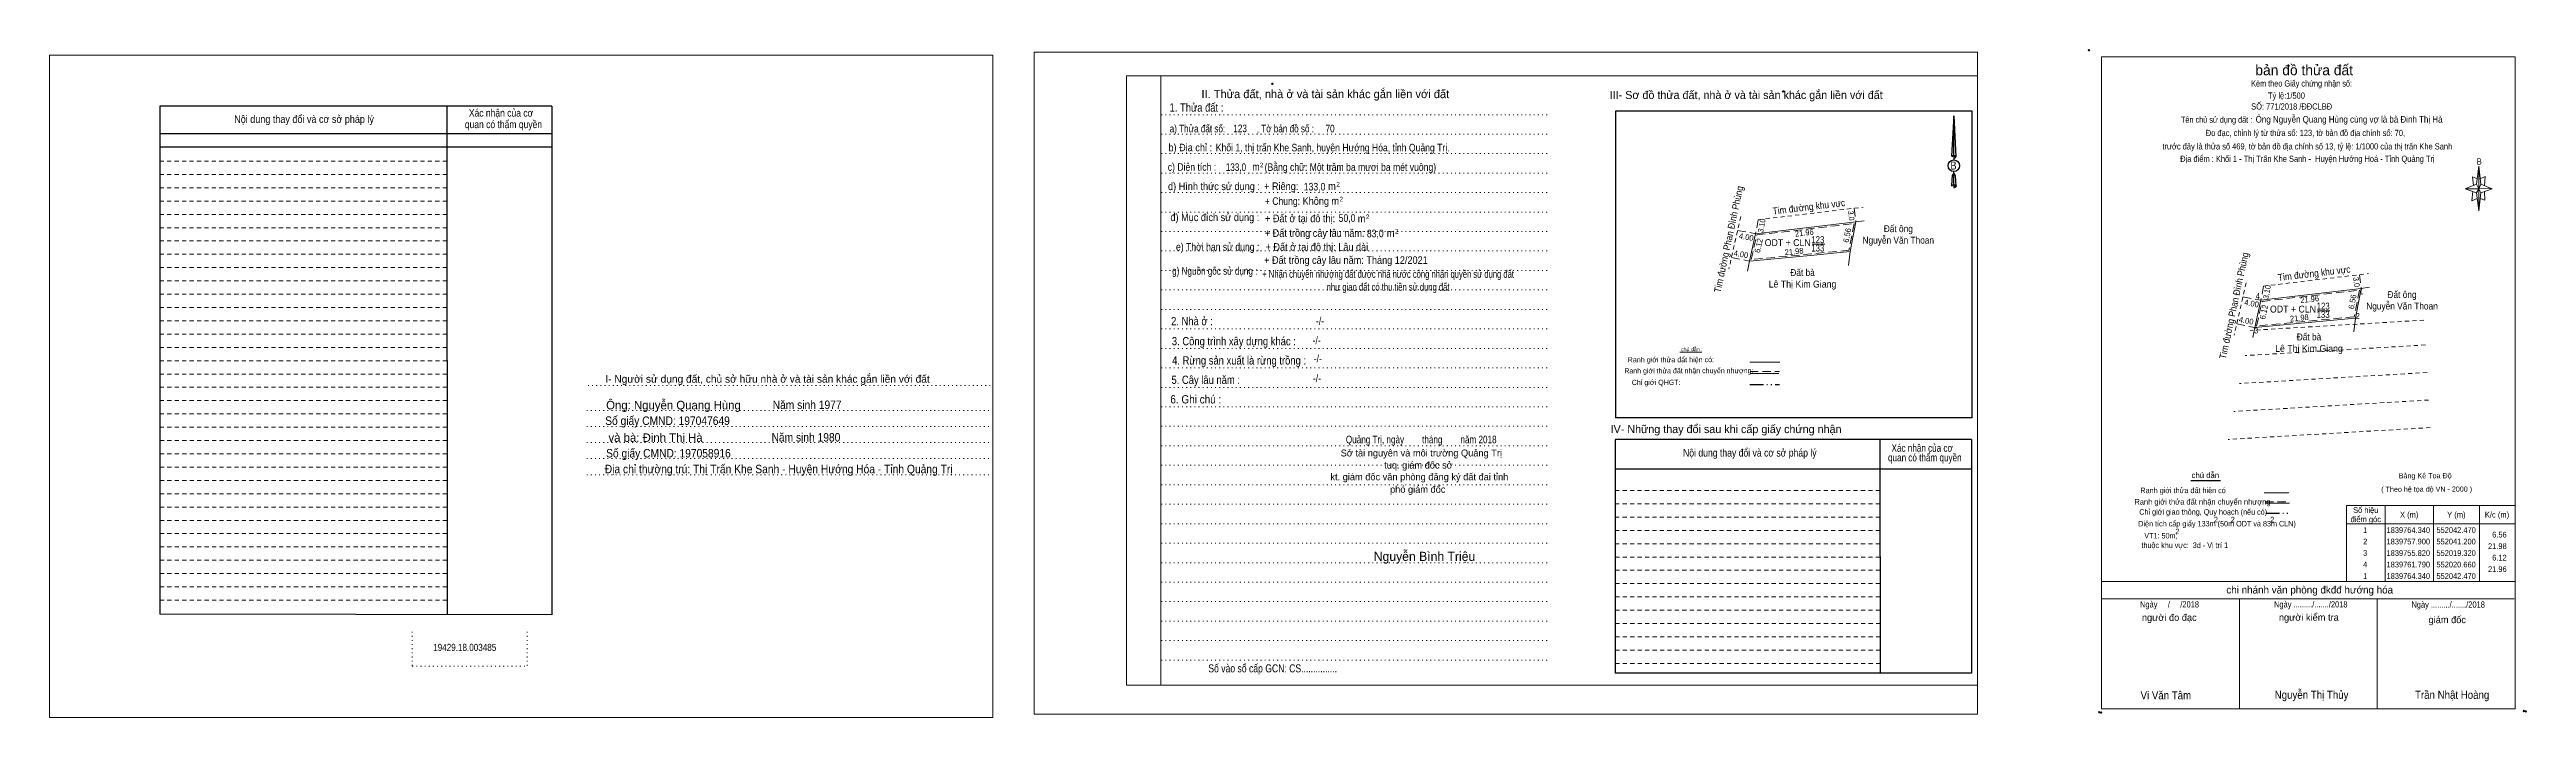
# Model space of a CAD drawing. Header units: metres. Extents: x 551166 to 552078, y 1839671 to 1839817.
# Drawn here: x 551540 to 552078, y 1839671 to 1839816 of the extents above; entities that cross this region are included whole.
import ezdxf
from ezdxf.enums import TextEntityAlignment as Align

# ---------------------------------------------------------------- set-up
doc = ezdxf.new("R2010")
doc.units = ezdxf.units.M
doc.header["$LTSCALE"] = 0.6
doc.header["$PDMODE"] = 32
doc.header["$PDSIZE"] = 0.3
for name, pattern in [('DASH_DOUBLE_DOT', [9.2, 5, -1.2, 0.3, -1.2, 0.3, -1.2]), ('DOTTED', [1.5, 0.3, -1.2]), ('MEDIUM_DASHED', [4.5, 3, -1.5]), ('SHORT_DASHED', [2.7, 1.5, -1.2])]:
    doc.linetypes.add(name, pattern=pattern)
for name, color, linetype, lineweight in [('1', 7, 'DOTTED', 13), ('10', 7, 'Continuous', 13), ('16', 7, 'Continuous', 25), ('18', 7, 'Continuous', 25), ('2', 7, 'SHORT_DASHED', 13), ('28', 7, 'Continuous', 25), ('5', 7, 'Continuous', 13), ('55', 7, 'Continuous', 13), ('63', 7, 'Continuous', 13)]:
    doc.layers.add(name, color=color, linetype=linetype, lineweight=lineweight)
doc.layers.add('34', color=7, linetype='Continuous')
doc.layers.add('62', color=7, linetype='Continuous')

msp = doc.modelspace()

# ---------------------------------------------------------------- linework, layer by layer
at = {"layer": '1', "linetype": 'Continuous'}
for p, q in [((551773.92, 1839810.54), (551959.02, 1839810.54)), ((551773.92, 1839810.54), (551773.92, 1839678.04)), ((551959.02, 1839810.54), (551959.02, 1839676.92)), ((551773.92, 1839678.04), (551959.02, 1839678.04))]:
    msp.add_line(p, q, dxfattribs=at)
at = {"layer": '1'}
for p, q in [((551781.42, 1839810.54), (551781.42, 1839678.04)), ((551781.42, 1839810.54), (551781.42, 1839678.04)), ((551781.5, 1839802.12), (551866.04, 1839802.12)), ((551781.5, 1839797.9), (551866.04, 1839797.9)), ((551781.5, 1839793.66), (551866.04, 1839793.66)), ((551781.5, 1839789.42), (551866.04, 1839789.42)), ((551781.5, 1839785.18), (551866.04, 1839785.18)), ((551781.5, 1839780.94), (551866.04, 1839780.94)), ((551781.5, 1839776.72), (551866.04, 1839776.72)), ((551781.5, 1839772.48), (551866.04, 1839772.48)), ((551781.5, 1839768.24), (551866.04, 1839768.24)), ((551781.5, 1839764), (551866.04, 1839764)), ((551781.5, 1839759.78), (551866.04, 1839759.78)), ((551781.5, 1839755.54), (551866.04, 1839755.54)), ((551781.5, 1839751.3), (551866.04, 1839751.3)), ((551781.5, 1839747.06), (551866.04, 1839747.06)), ((551656.8, 1839743.22), (551744.86, 1839743.22)), ((551781.5, 1839742.82), (551866.04, 1839742.82)), ((551656.52, 1839737.82), (551744.56, 1839737.82)), ((551781.5, 1839738.6), (551866.04, 1839738.6)), ((551656.52, 1839734.32), (551744.56, 1839734.32)), ((551656.52, 1839730.82), (551744.56, 1839730.82)), ((551781.5, 1839734.36), (551866.04, 1839734.36)), ((551656.52, 1839727.32), (551744.56, 1839727.32)), ((551781.5, 1839730.12), (551866.04, 1839730.12)), ((551781.5, 1839725.9), (551866.04, 1839725.9)), ((551656.52, 1839723.82), (551744.56, 1839723.82)), ((551781.5, 1839721.66), (551866.04, 1839721.66)), ((551781.5, 1839717.4), (551866.04, 1839717.4)), ((551781.5, 1839713.18), (551866.04, 1839713.18)), ((551781.5, 1839708.96), (551866.04, 1839708.96)), ((551781.5, 1839704.7), (551866.04, 1839704.7)), ((551781.5, 1839700.46), (551866.04, 1839700.46)), ((551781.5, 1839696.24), (551866.04, 1839696.24)), ((551618.58, 1839689.68), (551618.58, 1839682.18)), ((551643.56, 1839689.68), (551643.56, 1839682.18)), ((551781.5, 1839692), (551866.04, 1839692)), ((551781.5, 1839687.76), (551866.04, 1839687.76)), ((551618.58, 1839682.18), (551643.56, 1839682.18)), ((551781.5, 1839683.52), (551866.04, 1839683.52))]:
    msp.add_line(p, q, dxfattribs=at)
at = {"layer": '1', "linetype": 'Continuous'}
for points in [[(551539.68, 1839671.04), (551744.88, 1839671.04), (551744.88, 1839815.04), (551539.68, 1839815.04)], [(551539.68, 1839815.04), (551744.88, 1839815.04), (551744.88, 1839671.04), (551539.68, 1839671.04)], [(551539.68, 1839671.04), (551744.88, 1839671.04), (551744.88, 1839815.04), (551539.68, 1839815.04)], [(551753.82, 1839671.74), (551959.02, 1839671.74), (551959.02, 1839815.74), (551753.82, 1839815.74)], [(551781.42, 1839810.54), (551959.02, 1839810.54), (551959.02, 1839678.04), (551781.42, 1839678.04)]]:
    msp.add_lwpolyline(points, close=True, dxfattribs=at)
at = {"layer": '10', "linetype": 'SHORT_DASHED'}
for p, q in [((551907.51, 1839779.98), (551904.96, 1839768.61)), ((551911.32, 1839779.29), (551934.17, 1839782.01)), ((552017.41, 1839765.53), (552014.86, 1839754.16)), ((552021.22, 1839764.84), (552044.07, 1839767.56)), ((552056.11, 1839757.44), (552018.34, 1839755.21)), ((552056.43, 1839752.05), (552017.23, 1839749.74)), ((552056.78, 1839746.06), (552016, 1839743.66)), ((552057.13, 1839740.07), (552014.78, 1839737.58)), ((552057.48, 1839734.08), (552013.55, 1839731.5))]:
    msp.add_line(p, q, dxfattribs=at)
at = {"layer": '10', "linetype": 'MEDIUM_DASHED'}
for p, q in [((551911.32, 1839779.29), (551910.76, 1839776.24)), ((551932.17, 1839781.77), (551932.57, 1839778.79)), ((551906.83, 1839776.96), (551910.76, 1839776.24)), ((551905.51, 1839771.08), (551909.42, 1839770.27)), ((552021.22, 1839764.84), (552020.66, 1839761.79)), ((552042.07, 1839767.32), (552042.47, 1839764.34)), ((552016.73, 1839762.51), (552020.66, 1839761.79)), ((552015.41, 1839756.63), (552019.32, 1839755.82))]:
    msp.add_line(p, q, dxfattribs=at)
at = {"layer": '10'}
for p, q in [((551910.76, 1839776.24), (551909.42, 1839770.27)), ((551932.57, 1839778.79), (551910.76, 1839776.24)), ((551923.05, 1839773.95), (551925.77, 1839773.95)), ((551932.57, 1839778.79), (551931.3, 1839772.35)), ((551932.57, 1839778.79), (551934.36, 1839779.03)), ((551908.98, 1839768.13), (551909.42, 1839770.27)), ((551931.3, 1839772.35), (551930.96, 1839769.36)), ((552042.47, 1839764.34), (552020.66, 1839761.79)), ((552042.47, 1839764.34), (552041.2, 1839757.9)), ((552042.47, 1839764.34), (552044.26, 1839764.58)), ((552020.66, 1839761.79), (552019.32, 1839755.82)), ((552032.95, 1839759.5), (552035.67, 1839759.5)), ((552041.2, 1839757.9), (552040.86, 1839754.91)), ((552018.88, 1839753.68), (552019.32, 1839755.82))]:
    msp.add_line(p, q, dxfattribs=at)
at = {"layer": '10', "linetype": 'MEDIUM_DASHED'}
for points in [[(551932.2, 1839778.44), (551931.05, 1839772.63), (551909.8, 1839770.61), (551911.01, 1839775.97)], [(552042.1, 1839763.99), (552040.95, 1839758.18), (552019.7, 1839756.16), (552020.91, 1839761.52)]]:
    msp.add_lwpolyline(points, close=True, dxfattribs=at)
at = {"layer": '10'}
for points in [[(551909.42, 1839770.27), (551923.4, 1839771.57), (551931.3, 1839772.35)], [(552019.32, 1839755.82), (552033.3, 1839757.12), (552041.2, 1839757.9)]]:
    msp.add_lwpolyline(points, dxfattribs=at)
at = {"layer": '16'}
msp.add_line((552011.84, 1839722.52), (552005.4, 1839722.52), dxfattribs=at)
at = {"layer": '18'}
for p, q in [((551953.84, 1839801.84), (551954.3, 1839792.98)), ((551953.84, 1839801.84), (551954.3, 1839792.98)), ((551953.84, 1839801.84), (551954.3, 1839792.98)), ((551953.46, 1839794.38), (551953.38, 1839793)), ((551953.84, 1839793.28), (551953.84, 1839792.94)), ((551953.84, 1839792.94), (551953.84, 1839792.68)), ((551953.84, 1839792.68), (551953.84, 1839792.34)), ((551953.84, 1839792.68), (551953.84, 1839792.34)), ((551953.84, 1839792.68), (551953.84, 1839792.34)), ((551954.3, 1839792.98), (551954.3, 1839793)), ((551953.84, 1839789.38), (551953.84, 1839789.78)), ((551953.84, 1839789.38), (551953.84, 1839789.78)), ((551953.84, 1839789.38), (551953.84, 1839789.78)), ((551953.84, 1839789.38), (551954.18, 1839788.88)), ((551953.84, 1839789.38), (551954.18, 1839788.88)), ((551953.84, 1839789.38), (551954.18, 1839788.88)), ((551953.84, 1839786.88), (551953.84, 1839786.54)), ((551953.84, 1839786.54), (551953.84, 1839786.28)), ((551954.18, 1839788.88), (551954.3, 1839786.58)), ((551954.18, 1839788.88), (551954.3, 1839786.58)), ((551954.18, 1839788.88), (551954.3, 1839786.58))]:
    msp.add_line(p, q, dxfattribs=at)
for points in [[(551953.84, 1839793.28), (551953.84, 1839801.84), (551953.46, 1839794.38)], [(551953.84, 1839786.88), (551953.84, 1839789.38), (551953.5, 1839788.88), (551953.46, 1839787.94), (551953.38, 1839786.58)]]:
    msp.add_lwpolyline(points, dxfattribs=at)
msp.add_ellipse((551953.8536, 1839791.0347), major_axis=(0, 1.258), ratio=0.983453, dxfattribs=at)
for centre, start_param, end_param in [((551953.854, 1839792.9732), 1.57079633, 3.07445202), ((551953.854, 1839792.9732), 0.06714063, 1.57079633), ((551953.854, 1839792.9732), 4.71238898, 6.28318531), ((551953.854, 1839786.5527), 2.49106941, 3.07427841), ((551953.854, 1839786.5527), 1.57079633, 2.49106941), ((551953.854, 1839786.5527), 0.06714063, 1.57079633), ((551953.854, 1839786.5527), 4.71238898, 6.28318531)]:
    msp.add_ellipse(centre, major_axis=(0.4535, 0), ratio=0.655448, start_param=start_param, end_param=end_param, dxfattribs=at)
msp.add_point((551954.3, 1839786.58), dxfattribs=at)
at = {"layer": '2', "linetype": 'Continuous', "lineweight": 25}
for p, q in [((551648.94, 1839804), (551563.68, 1839804)), ((551563.68, 1839804), (551563.68, 1839693.48)), ((551626.1, 1839804), (551626.14, 1839693.4)), ((551648.94, 1839797.96), (551563.78, 1839797.96)), ((551648.94, 1839795.08), (551563.78, 1839795.08))]:
    msp.add_line(p, q, dxfattribs=at)
at = {"layer": '2'}
for p, q in [((551626.1, 1839792), (551563.66, 1839792)), ((551626.1, 1839789.12), (551563.66, 1839789.12)), ((551626.1, 1839789.12), (551563.68, 1839789.12)), ((551626.1, 1839786.22), (551563.68, 1839786.22)), ((551626.1, 1839783.32), (551563.68, 1839783.32)), ((551626.1, 1839780.44), (551563.68, 1839780.44)), ((551626.1, 1839777.54), (551563.68, 1839777.54)), ((551626.1, 1839774.66), (551563.68, 1839774.66)), ((551626.12, 1839771.76), (551563.68, 1839771.76)), ((551626.12, 1839768.86), (551563.68, 1839768.86)), ((551626.12, 1839765.98), (551563.68, 1839765.98)), ((551626.12, 1839763.08), (551563.68, 1839763.08)), ((551626.12, 1839760.18), (551563.68, 1839760.18)), ((551626.12, 1839757.3), (551563.68, 1839757.3)), ((551626.12, 1839754.4), (551563.68, 1839754.4)), ((551626.12, 1839751.52), (551563.68, 1839751.52)), ((551626.12, 1839748.62), (551563.68, 1839748.62)), ((551626.12, 1839745.72), (551563.68, 1839745.72)), ((551626.12, 1839742.84), (551563.68, 1839742.84)), ((551626.12, 1839739.94), (551563.68, 1839739.94)), ((551626.12, 1839737.04), (551563.68, 1839737.04)), ((551626.12, 1839734.16), (551563.68, 1839734.16)), ((551626.14, 1839731.26), (551563.68, 1839731.26)), ((551626.14, 1839728.36), (551563.68, 1839728.36)), ((551626.14, 1839725.48), (551563.68, 1839725.48)), ((551626.14, 1839722.58), (551563.68, 1839722.58)), ((551626.14, 1839719.7), (551563.68, 1839719.7)), ((551626.14, 1839716.8), (551563.68, 1839716.8)), ((551937.8, 1839717.5), (551880.22, 1839717.5)), ((551937.8, 1839714.6), (551880.22, 1839714.6)), ((551626.14, 1839713.9), (551563.68, 1839713.9)), ((551626.14, 1839711.02), (551563.68, 1839711.02)), ((551937.8, 1839711.7), (551880.22, 1839711.7)), ((551626.14, 1839708.12), (551563.68, 1839708.12)), ((551626.14, 1839705.22), (551563.68, 1839705.22)), ((551937.8, 1839708.82), (551880.22, 1839708.82)), ((551937.82, 1839705.92), (551880.22, 1839705.92)), ((551626.14, 1839702.34), (551563.68, 1839702.34)), ((551626.14, 1839699.44), (551563.68, 1839699.44)), ((551937.82, 1839703.04), (551880.22, 1839703.04)), ((551937.82, 1839700.14), (551880.22, 1839700.14)), ((551626.14, 1839696.56), (551563.68, 1839696.56)), ((551937.82, 1839697.24), (551880.22, 1839697.24)), ((551937.82, 1839694.36), (551880.22, 1839694.36)), ((551937.84, 1839691.46), (551880.22, 1839691.46)), ((551937.84, 1839688.56), (551880.22, 1839688.56)), ((551937.84, 1839685.68), (551880.22, 1839685.68)), ((551937.84, 1839682.78), (551880.22, 1839682.78))]:
    msp.add_line(p, q, dxfattribs=at)
at = {"layer": '2', "linetype": 'Continuous', "lineweight": 25}
msp.add_lwpolyline([(551648.94, 1839804), (551648.9, 1839693.36), (551563.68, 1839693.48)], dxfattribs=at)
at = {"layer": '28'}
for p, q in [((551880.3, 1839802.86), (551880.3, 1839736.22)), ((551957.82, 1839736.22), (551880.3, 1839736.22)), ((551937.8, 1839731.52), (551937.84, 1839680.64)), ((551957.74, 1839731.52), (551957.7, 1839680.64)), ((551957.74, 1839725.06), (551880.22, 1839725.06)), ((551957.7, 1839680.64), (551880.22, 1839680.64))]:
    msp.add_line(p, q, dxfattribs=at)
at = {"layer": '28', "linetype": 'SHORT_DASHED', "lineweight": 13}
msp.add_line((551937.8, 1839720.38), (551880.22, 1839720.38), dxfattribs=at)
at = {"layer": '28'}
for points in [[(551957.82, 1839736.22), (551957.82, 1839802.86), (551880.3, 1839802.86)], [(551957.74, 1839731.52), (551880.22, 1839731.52), (551880.22, 1839680.64)]]:
    msp.add_lwpolyline(points, dxfattribs=at)
msp.add_point((551916.76, 1839807.18), dxfattribs=at)
at = {"layer": '5'}
for p, q in [((552067.56, 1839787), (552068.06, 1839790.9)), ((552067.56, 1839785.1), (552065.06, 1839786)), ((552068.46, 1839785.1), (552068.06, 1839781.2)), ((552068.46, 1839787), (552070.96, 1839786)), ((552069.26, 1839785.4), (552069.36, 1839783.5)), ((552069.36, 1839783.5), (552068.36, 1839783.9)), ((552021.38, 1839719.86), (552026.76, 1839719.86)), ((552021.58, 1839717.62), (552026.86, 1839717.62)), ((551985.96, 1839700.64), (552075.96, 1839700.64)), ((551985.96, 1839696.84), (552075.76, 1839696.84)), ((551985.96, 1839696.84), (552075.76, 1839696.84)), ((551985.96, 1839696.84), (552075.76, 1839696.84)), ((552015.96, 1839672.94), (552015.96, 1839696.84)), ((552045.96, 1839672.94), (552045.96, 1839696.84))]:
    msp.add_line(p, q, dxfattribs=at)
at = {"layer": '5', "linetype": 'MEDIUM_DASHED'}
msp.add_line((552021.58, 1839717.94), (552027.02, 1839717.94), dxfattribs=at)
at = {"layer": '5', "linetype": 'DASH_DOUBLE_DOT', "lineweight": 25}
msp.add_line((552021.7, 1839715.48), (552026.92, 1839715.48), dxfattribs=at)
at = {"layer": '5'}
for points in [[(551985.96, 1839814.74), (552075.96, 1839814.74), (552075.96, 1839672.94), (551985.96, 1839672.94)], [(552068.06, 1839790.9), (552068.46, 1839787), (552068.06, 1839786)], [(552068.06, 1839786), (552065.06, 1839786), (552067.56, 1839787), (552068.46, 1839785.1), (552070.96, 1839786), (552068.06, 1839786.1)], [(552068.06, 1839786), (552068.06, 1839781.2), (552067.56, 1839785.1)]]:
    msp.add_lwpolyline(points, close=True, dxfattribs=at)
for points in [[(552068.06, 1839786), (552067.56, 1839787), (552065.06, 1839786)], [(552066.76, 1839785.4), (552066.56, 1839783.4), (552067.66, 1839783.9)], [(552067.76, 1839788.2), (552066.66, 1839788.6), (552066.86, 1839786.7)], [(552068.06, 1839786), (552068.46, 1839785.1), (552070.96, 1839786)], [(552068.36, 1839788.2), (552069.46, 1839788.7), (552069.26, 1839786.7)], [(552075.96, 1839672.94), (551985.96, 1839672.94), (551985.96, 1839696.84)]]:
    msp.add_lwpolyline(points, dxfattribs=at)
for p in [(551983.26, 1839816.14), (551805.64, 1839808.84), (551985.48, 1839672.16), (551985.88, 1839672.1), (552077.86, 1839672.44), (552078.26, 1839672.36)]:
    msp.add_point(p, dxfattribs=at)
at = {"layer": '55'}
for p, q in [((551894.28, 1839750.48), (551899.02, 1839750.46)), ((551909.5, 1839748.32), (551916, 1839748.32)), ((551909.56, 1839745.84), (551915.8, 1839745.84)), ((551909.56, 1839745.84), (551915.8, 1839745.84))]:
    msp.add_line(p, q, dxfattribs=at)
at = {"layer": '55', "linetype": 'DASH_DOUBLE_DOT', "lineweight": 25}
msp.add_line((551909.46, 1839743.46), (551915.96, 1839743.46), dxfattribs=at)
at = {"layer": '55', "linetype": 'MEDIUM_DASHED'}
msp.add_line((551909.54, 1839746.28), (551915.94, 1839746.28), dxfattribs=at)
at = {"layer": '63'}
for p, q in [((552047.66, 1839717.14), (552047.66, 1839700.64)), ((552058.16, 1839717.14), (552058.16, 1839700.64)), ((552068.16, 1839717.14), (552068.16, 1839700.64)), ((552039.26, 1839713.14), (552075.96, 1839713.14))]:
    msp.add_line(p, q, dxfattribs=at)
msp.add_lwpolyline([(552039.26, 1839717.14), (552075.96, 1839717.14), (552075.96, 1839700.64), (552039.26, 1839700.64)], close=True, dxfattribs=at)

# ---------------------------------------------------------------- texts
at = {"layer": '10'}
for s, height, rotation, width, p in [('Tim đường Phan Đình Phùng', 1.5, 77.865, 0.9, (551905.6112, 1839774.8873)), ('3.10', 1.2, 79.596, 0.95, (551912.6538, 1839777.8966)), ('Tim đường khu vực', 1.5, 6.785, 0.9, (551922.4214, 1839781.3316)), ('3.0', 1.2, 277.645, 0.9, (551930.9476, 1839780.0948)), ('4.00', 1.25, 349.618, 0.95, (551908.6174, 1839774.9157)), ('6.12', 1.25, 77.349, 0.95, (551912.0074, 1839773.5231)), ('21.96', 1.25, 6.669, 0.9, (551921.4074, 1839775.8083)), ('6.56', 1.25, 78.844, 0.95, (551931.2646, 1839775.7741)), ('4.00', 1.25, 349.618, 0.95, (551907.4474, 1839771.1757)), ('21.98', 1.25, 5.43, 0.9, (551919.1709, 1839771.755)), ('Tim đường Phan Đình Phùng', 1.5, 77.865, 0.9, (552015.5112, 1839760.4373)), ('Tim đường khu vực', 1.5, 6.785, 0.9, (552032.3214, 1839766.8816)), ('3.10', 1.2, 79.596, 0.95, (552022.5538, 1839763.4466)), ('3.0', 1.2, 277.645, 0.9, (552040.8476, 1839765.6448)), ('4.00', 1.25, 349.618, 0.95, (552017.3474, 1839756.7257)), ('4.00', 1.25, 349.618, 0.95, (552018.5174, 1839760.4657)), ('6.12', 1.25, 77.349, 0.95, (552021.9074, 1839759.0731)), ('21.98', 1.25, 5.43, 0.9, (552029.0709, 1839757.305)), ('21.96', 1.25, 6.669, 0.9, (552031.3074, 1839761.3583)), ('6.56', 1.25, 78.844, 0.95, (552041.1646, 1839761.3241))]:
    msp.add_text(s, height=height, rotation=rotation, dxfattribs=dict(at, width=width)).set_placement(p, align=Align.CENTER)
for s, width, p in [('ODT + CLN', 0.95, (551917.73, 1839773.55)), ('133', 0.85, (551924.275, 1839772.37)), ('123', 0.85, (551924.285, 1839774.19)), ('ODT + CLN', 0.95, (552027.63, 1839759.1)), ('133', 0.85, (552034.175, 1839757.92)), ('123', 0.85, (552034.185, 1839759.74))]:
    msp.add_text(s, height=1.5, dxfattribs=dict(at, width=width)).set_placement(p, align=Align.CENTER)
for s, width, p in [(' 4', 0.85, (552020.42, 1839762.06)), (' 1', 0.75, (552043.01, 1839763.08)), (' 2', 0.85, (552042.17, 1839757.74)), (' 3', 0.8, (552020.06, 1839754.56))]:
    msp.add_text(s, height=1.25, dxfattribs=dict(at, width=width)).set_placement(p, align=Align.RIGHT)
at = {"layer": '16', "width": 0.8}
for p in [(552010.875, 1839713.47), (552014.535, 1839713.47), (552023.115, 1839713.47), (552002.495, 1839710.9)]:
    msp.add_text('2', height=1.2, dxfattribs=at).set_placement(p, align=Align.CENTER)
at = {"layer": '18'}
for s, height, p in [('II. Thửa đất, nhà ở và tài sản khác gắn liền với đất', 1.8, (551817.16, 1839805.72)), ('Sở tài nguyên và môi trường Quảng Trị', 1.5, (551838.05, 1839727.8)), ('tuq. giám đốc sở', 1.5, (551837.42, 1839725.17)), ('kt. giám đốc văn phòng đăng ký đất đai tỉnh', 1.5, (551837.615, 1839722.62)), ('phó giám đốc', 1.5, (551837.265, 1839719.89)), ('Nguyễn Bình Triệu', 1.98, (551838.735, 1839705.08))]:
    msp.add_text(s, height=height, dxfattribs=at).set_placement(p, align=Align.CENTER)
for s, height, width, p in [('1. Thửa đất :', 1.8, 0.85, (551789.135, 1839802.78)), ('b) Địa chỉ : ', 1.65, 0.9, (551788.06, 1839794.16)), ('a) Thửa đất số:              , Tờ bản đồ số : ', 1.65, 0.8, (551799.25, 1839798.28)), (' Khối 1, thị trấn Khe Sanh, huyện Hướng Hóa, tỉnh Quảng Trị.', 1.65, 0.85, (551818.505, 1839794.14)), ('123', 1.65, 0.8, (551798.635, 1839798.32)), ('70', 1.65, 0.8, (551818.195, 1839798.28)), ('c) Diện tích :                                                   ', 1.65, 0.85, (551801.445, 1839789.92)), ('133,0', 1.65, 0.8, (551797.725, 1839789.88)), (' m', 1.65, 0.85, (551801.825, 1839789.96)), ('2', 1, 0.75, (551803.315, 1839790.68)), ('(Bằng chữ: Một trăm ba mươi ba mét vuông)', 1.65, 0.85, (551822.61, 1839789.9)), ('B', 1.728, 0.85, (551953.785, 1839790.2)), ('d) Hình thức sử dụng :', 1.65, 0.9, (551792.945, 1839785.72)), ('+ Riêng: ', 1.65, 0.9, (551807.845, 1839785.74)), ('133,0', 1.65, 0.85, (551814.825, 1839785.64)), (' m', 1.65, 0.9, (551818.335, 1839785.78)), ('2', 1, 0.8, (551819.95, 1839786.5)), ('đ) Mục đích sử dụng :', 1.65, 0.9, (551793.135, 1839778.98)), ('       + Chung:', 1.65, 0.85, (551806.01, 1839782.5)), ('+ Đất ở tại đô thị:', 1.65, 0.9, (551811.665, 1839778.74)), ('Không', 1.65, 0.9, (551815.09, 1839782.53)), (' m', 1.65, 0.9, (551819.035, 1839782.55)), ('50,0', 1.65, 0.85, (551821.895, 1839778.82)), ('2', 1, 0.8, (551820.63, 1839783.27)), (' m', 1.65, 0.9, (551824.765, 1839778.71)), ('2', 1, 0.8, (551826.38, 1839779.43)), ('e) Thời hạn sử dụng :', 1.65, 0.85, (551793.745, 1839772.56)), ('+ Đất trồng cây lâu năm:', 1.65, 0.9, (551814.845, 1839775.56)), ('+ Đất ở tại đô thị: Lâu dài', 1.65, 0.9, (551815.32, 1839772.54)), ('83,0', 1.65, 0.85, (551828.025, 1839775.47)), (' m', 1.65, 0.9, (551831.095, 1839775.56)), ('2', 1, 0.8, (551832.71, 1839776.28)), ('g) Nguồn gốc sử dụng :', 1.65, 0.8, (551793.12, 1839767.33)), ('+ Nhận chuyển nhượng đất được nhà nước công nhận quyền sử dụng đất', 1.65, 0.75, (551830.82, 1839766.65)), ('+ Đất trồng cây lâu năm: Tháng 12/2021', 1.65, 0.9, (551821.645, 1839769.68)), ('như giao đất có thu tiền sử dụng đất', 1.65, 0.75, (551830.815, 1839763.83)), ('2. Nhà ở :', 1.8, 0.85, (551788.155, 1839756.33)), ('3. Công trình xây dựng khác :', 1.8, 0.85, (551797.27, 1839751.97)), ('4. Rừng sản xuất là rừng trồng :', 1.8, 0.85, (551798.405, 1839747.79)), ('5. Cây lâu năm :', 1.8, 0.85, (551791.15, 1839743.57)), ('6. Ghi chú :', 1.8, 0.9, (551788.995, 1839739.33)), ('Quảng Trị, ngày        tháng        năm 2018', 1.65, 0.8, (551838.025, 1839730.66)), ('19429.18.003485', 1.55, 0.85, (551629.985, 1839685.5)), ('Số vào sổ cấp GCN: CS...............', 1.75, 0.8, (551805.71, 1839680.84))]:
    msp.add_text(s, height=height, dxfattribs=dict(at, width=width)).set_placement(p, align=Align.CENTER)
at = {"layer": '2'}
for s, height, width, p in [('Tỷ lệ:1/500', 1.35, 0.9, (552026.21, 1839805.6)), ('Nội dung thay đổi và cơ sở pháp lý', 1.63, 0.9, (551595.04, 1839800.34)), ('Nội dung thay đổi và cơ sở pháp lý', 1.63, 0.9, (551595.04, 1839800.34)), (' quan có thẩm quyền', 1.63, 0.85, (551638.145, 1839799.2)), (' quan có thẩm quyền', 1.63, 0.85, (551638.145, 1839799.2)), ('Xác nhận của cơ', 1.63, 0.85, (551637.875, 1839801.7)), ('Xác nhận của cơ', 1.63, 0.85, (551637.875, 1839801.7))]:
    msp.add_text(s, height=height, dxfattribs=dict(at, width=width)).set_placement(p, align=Align.CENTER)
at = {"layer": '28'}
for s, height, p in [('III- Sơ đồ thửa đất, nhà ở và tài sản khác gắn liền với đất', 1.75, (551908.7, 1839805.54)), ('I- Người sử dụng đất, chủ sở hữu nhà ở và tài sản khác gắn liền với đất', 1.653, (551695.845, 1839743.84)), ('Ông: Nguyễn Quang Hùng', 1.85, (551675.385, 1839738.04)), ('và bà: Đinh Thị Hà', 1.85, (551671.49, 1839730.97)), ('IV- Những thay đổi sau khi cấp giấy chứng nhận', 1.75, (551904.325, 1839732.88))]:
    msp.add_text(s, height=height, dxfattribs=at).set_placement(p, align=Align.CENTER)
for s, height, width, p in [('Đất ông', 1.5, 0.9, (552051.35, 1839762.26)), ('-/-', 1.65, 0.85, (551816.015, 1839756.43)), ('Nguyễn Văn Thoan', 1.5, 0.9, (552051.345, 1839759.76)), ('-/-', 1.65, 0.85, (551815.275, 1839752.23)), ('Đất bà', 1.5, 0.9, (552031.11, 1839753.04)), ('-/-', 1.65, 0.85, (551815.535, 1839748.29)), ('Lê Thị Kim Giang', 1.5, 0.95, (552031.105, 1839750.54)), ('-/-', 1.65, 0.85, (551815.335, 1839743.97)), ('Số giấy CMND: 197047649', 1.85, 0.9, (551674.09, 1839734.65)), ('Năm sinh 1977', 1.85, 0.9, (551704.45, 1839738.11)), ('Năm sinh 1980', 1.85, 0.9, (551704.195, 1839731.04)), ('Xác nhận của cơ', 1.65, 0.8, (551946.975, 1839728.82)), ('Địa chỉ thường trú: Thị Trấn Khe Sanh - Huyện Hướng Hóa - Tỉnh Quảng Trị', 1.855, 0.9, (551698.265, 1839724.14)), ('Số giấy CMND: 197058916', 1.85, 0.9, (551674.29, 1839727.58)), ('Nội dung thay đổi và cơ sở pháp lý', 1.65, 0.85, (551909.49, 1839727.78)), (' quan có thẩm quyền', 1.65, 0.8, (551947.305, 1839726.74))]:
    msp.add_text(s, height=height, dxfattribs=dict(at, width=width)).set_placement(p, align=Align.CENTER)
at = {"layer": '34', "width": 0.9}
msp.add_text('Ông Nguyễn Quang Hùng cùng vợ là bà Đinh Thị Hà', height=1.44, dxfattribs=at).set_placement((552019.52, 1839800.4))
at = {"layer": '5'}
for s, height, p in [('bản đồ thửa đất', 2.25, (552030.065, 1839810.7)), ('chi nhánh văn phòng đkđđ hướng hóa', 1.6, (552031.27, 1839698)), ('người đo đạc', 1.5, (552000.725, 1839692.04)), ('người kiểm tra', 1.5, (552031.075, 1839692.06)), ('giám đốc', 1.5, (552061.185, 1839691.55))]:
    msp.add_text(s, height=height, dxfattribs=at).set_placement(p, align=Align.CENTER)
for s, height, width, p in [('Kèm theo Giấy chứng nhận số: ', 1.35, 0.85, (552029.725, 1839808.24)), ('Tên chủ sử dụng đất :', 1.35, 0.85, (552011.015, 1839800.36)), ('SỐ: 771/2018 /ĐĐCLBĐ', 1.35, 0.9, (552027.34, 1839803.24)), ('trước đây là thửa số 469, tờ bản đồ địa chính số 13, tỷ lệ: 1/1000 của thị trấn Khe Sanh', 1.35, 0.9, (552030.745, 1839794.56)), ('Đo đạc, chỉnh lý từ thửa số: 123, tờ bản đồ địa chính số: 70, ', 1.35, 0.9, (552030.565, 1839797.48)), ('Địa điểm : Khối 1 - Thị Trấn Khe Sanh -  Huyện Hướng Hoá - Tỉnh Quảng Trị ', 1.35, 0.9, (552030.995, 1839791.86)), ('B', 1.378, 0.8, (552068.14, 1839791.26)), ('Ranh giới thửa đất hiện có ', 1.2, 0.9, (552003.945, 1839719.82)), ('chú dẫn', 1.2, 1.05, (552008.56, 1839723.12)), ('Chỉ giới giao thông, Quy hoạch (nếu có)', 1.2, 0.9, (552008.095, 1839715.14)), ('Ranh giới thửa đất nhận chuyển nhượng', 1.2, 0.85, (552007.945, 1839717.34)), ('thuộc khu vực:  3d - Vị trí 1', 1.2, 0.9, (552004.085, 1839707.89)), ('Diện tích cấp giấy 133m (50m ODT và 83m CLN)', 1.2, 0.9, (552011.11, 1839712.58)), ('VT1: 50m; ', 1.2, 0.9, (551999.12, 1839709.97)), ('Ngày     /     /2018', 1.35, 0.9, (552000.775, 1839694.96)), ('Ngày ........./......./2018', 1.35, 0.9, (552031.5, 1839694.96)), ('Ngày ........./......./2018', 1.35, 0.9, (552061.38, 1839694.92)), ('Vi Văn Tâm', 1.75, 0.9, (551999.975, 1839674.98)), ('Nguyễn Thị Thủy', 1.75, 0.9, (552031.675, 1839675.1)), ('Trần Nhật Hoàng', 1.75, 0.9, (552062.25, 1839675.09))]:
    msp.add_text(s, height=height, dxfattribs=dict(at, width=width)).set_placement(p, align=Align.CENTER)
at = {"layer": '55'}
for s, height, width, p in [('Ranh giới thửa đất hiện có:', 1.13, 0.9, (551892.3238, 1839748.2776)), ('Ranh giới thửa đất nhận chuyển nhượng:', 1.12, 0.85, (551896.2438, 1839745.8862)), ('Chỉ giới QHGT:', 1.125, 0.9, (551889.1288, 1839743.3504)), ('( Theo hệ tọa độ VN - 2000 )', 1.13, 0.9, (552056.7088, 1839720.1189))]:
    msp.add_text(s, height=height, rotation=0.127, dxfattribs=dict(at, width=width)).set_placement(p, align=Align.CENTER)
for s, height, rotation, p in [('chú dẫn :', 0.8323, 359.976, (551896.8748, 1839750.6988)), ('Bảng Kê Tọa Độ', 1.13, 0.127, (552056.3788, 1839723.0433))]:
    msp.add_text(s, height=height, rotation=rotation, dxfattribs=at).set_placement(p, align=Align.CENTER)
at = {"layer": '62'}
for s, width, p in [('Nguyễn Văn Thoan', 0.9, (551941.785, 1839774.08)), ('Đất ông', 0.9, (551941.79, 1839776.58)), ('Đất bà', 0.9, (551920.96, 1839767.04)), ('Lê Thị Kim Giang', 0.95, (551920.955, 1839764.54))]:
    msp.add_text(s, height=1.5, dxfattribs=dict(at, width=width)).set_placement(p, align=Align.CENTER)
at = {"layer": '63'}
for s, width, p in [('điểm góc', 0.9, (552043.46, 1839713.52)), ('Số hiệu', 0.85, (552043.46, 1839715.52)), ('X (m)', 0.95, (552052.91, 1839714.52)), ('Y (m)', 0.95, (552063.165, 1839714.52)), ('K/c (m)', 0.95, (552072.005, 1839714.52)), (' 2', 0.85, (552043.115, 1839708.67)), (' 1', 0.75, (552043.11, 1839711.17)), ('1839764.340', 0.85, (552052.71, 1839711.17)), ('1839757.900', 0.85, (552052.71, 1839708.67)), ('552042.470', 0.85, (552063.11, 1839711.17)), ('552041.200', 0.85, (552063.11, 1839708.67)), (' 4', 0.85, (552043.11, 1839703.67)), (' 3', 0.8, (552043.105, 1839706.17)), ('1839755.820', 0.85, (552052.71, 1839706.17)), ('1839761.790', 0.85, (552052.71, 1839703.67)), ('552019.320', 0.85, (552063.11, 1839706.17)), ('552020.660', 0.85, (552063.11, 1839703.67)), (' 1', 0.75, (552043.11, 1839701.17)), ('1839764.340', 0.85, (552052.71, 1839701.17)), ('552042.470', 0.85, (552063.11, 1839701.17))]:
    msp.add_text(s, height=1.25, dxfattribs=dict(at, width=width)).set_placement(p, align=Align.CENTER)
at = {"layer": '63', "width": 0.85}
for s, p in [('6.56', (552074.11, 1839710.17)), ('21.98', (552074.11, 1839707.67)), ('21.96', (552074.11, 1839702.67)), ('6.12', (552074.11, 1839705.17))]:
    msp.add_text(s, height=1.25, dxfattribs=at).set_placement(p, align=Align.RIGHT)

doc.saveas('drawing.dxf')
